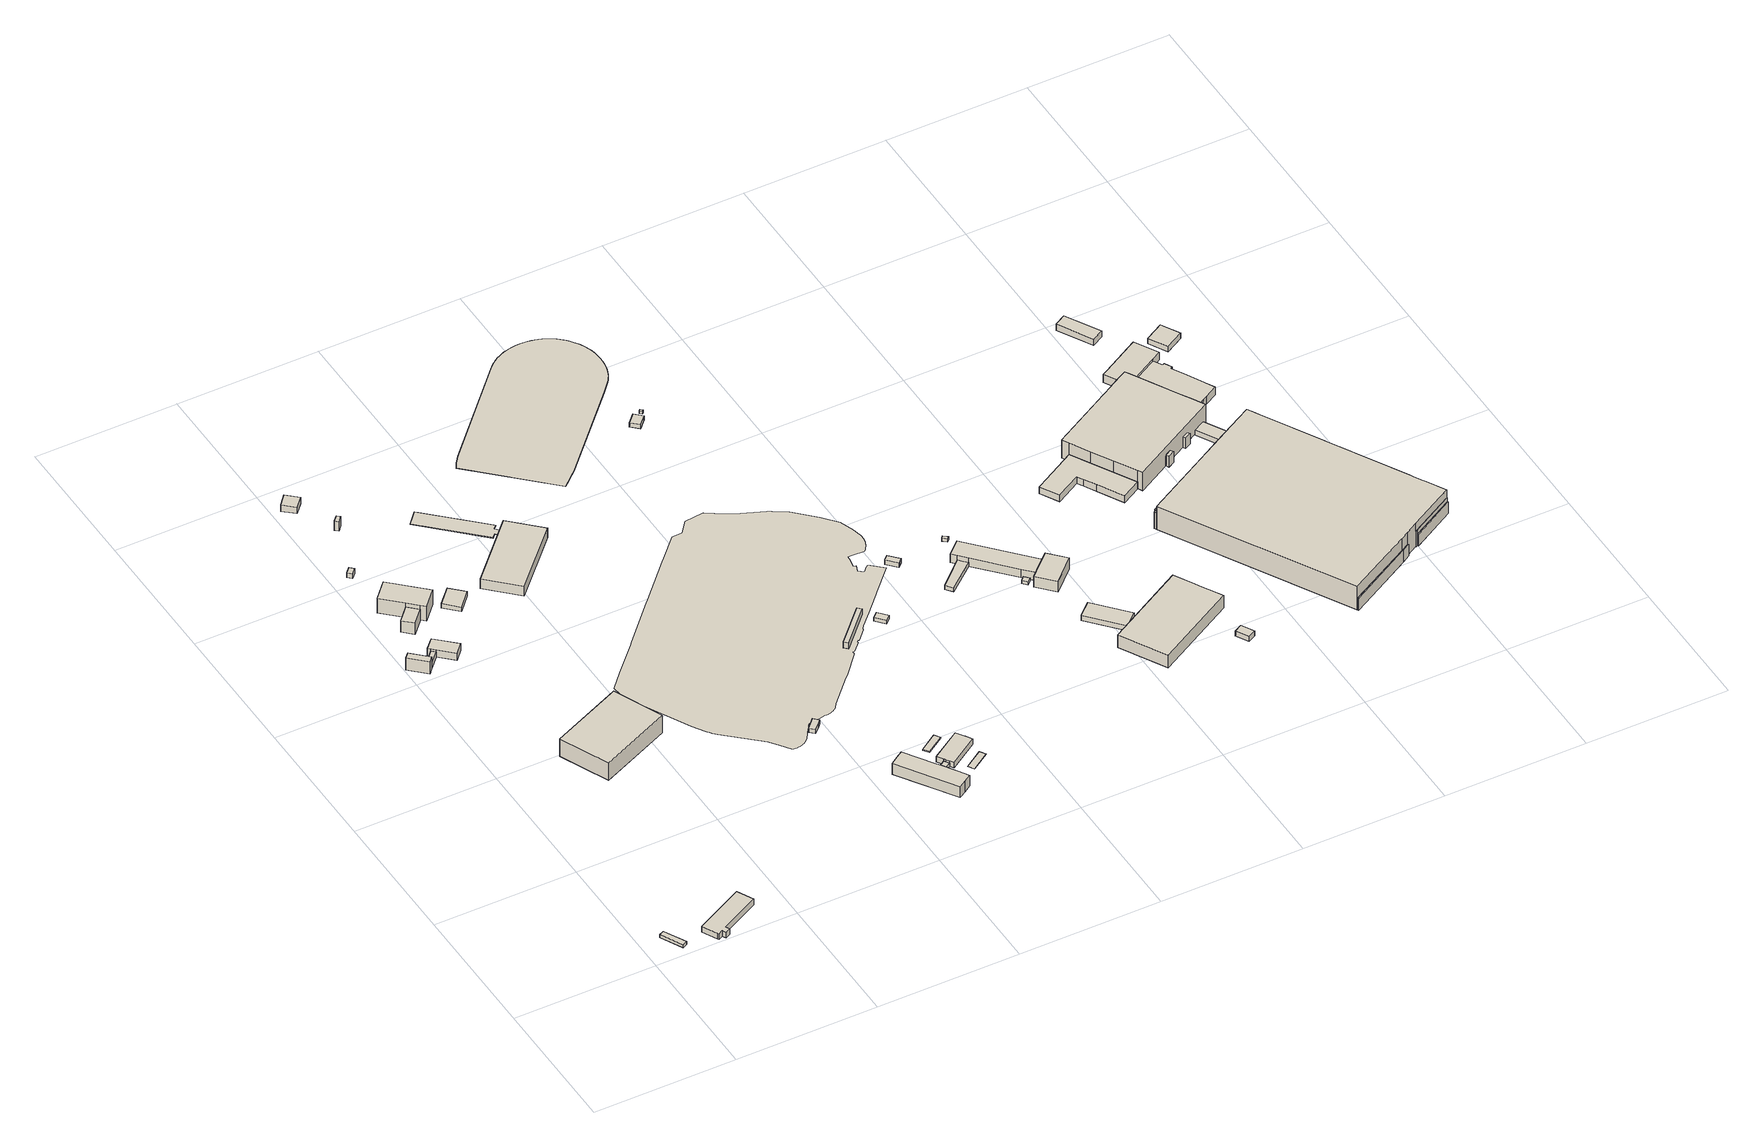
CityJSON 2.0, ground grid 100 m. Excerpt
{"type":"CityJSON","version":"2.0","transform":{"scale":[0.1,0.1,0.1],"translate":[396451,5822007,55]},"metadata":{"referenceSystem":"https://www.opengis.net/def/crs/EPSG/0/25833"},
"CityObjects":{
"building1":{"type":"Building","attributes":{"Gemeindeschluessel":"11000011","BezugspunktDach":"2200","function":"51009_1610","measuredHeight":2.39,"storeysAboveGround":0},"address":[{"country":"Germany","locality":"Berlin"}],"geometry":[{"type":"Solid","lod":"1","boundaries":[[[[0,1,2,3]],[[4,5,6,7]],[[4,7,3,2]],[[5,4,2,1]],[[6,5,1,0]],[[7,6,0,3]]]]}]},
"building2":{"type":"Building","attributes":{"Gemeindeschluessel":"11000011","BezugspunktDach":"2200","function":"31001_2020","measuredHeight":4.69,"storeysAboveGround":1},"address":[{"country":"Germany","locality":"Berlin","thoroughfareNumber":"40 (5)","thoroughfareName":"Konrad-Wolf-Straße"}],"geometry":[{"type":"Solid","lod":"1","boundaries":[[[[8,9,10,11,12,13,14,15,16]],[[17,18,19,20,21,22,23,24,25]],[[17,25,16,15]],[[18,17,15,14]],[[19,18,14,13]],[[20,19,13,12]],[[21,20,12,11]],[[22,21,11,10]],[[23,22,10,9]],[[24,23,9,8]],[[25,24,8,16]]]]}]},
"building3":{"type":"Building","attributes":{"Gemeindeschluessel":"11000011","function":"31001_3221"},"address":[{"country":"Germany","locality":"Berlin","thoroughfareNumber":"24 (2)","thoroughfareName":"Fritz-Lesch-Straße"}],"children":["building3-1","building3-2"]},
"building3-1":{"type":"BuildingPart","attributes":{"BezugspunktDach":"2200","measuredHeight":11.23,"storeysAboveGround":1},"parents":["building3"],"geometry":[{"type":"MultiSurface","lod":"1","boundaries":[[[26,27,28,29]],[[30,31,32,33]],[[30,33,29,28]],[[31,34,35,36,30,28,27]],[[32,31,27,26]],[[33,32,26,29]],[[36,35,34,31,37]]]}]},
"building3-2":{"type":"BuildingPart","attributes":{"BezugspunktDach":"2200","measuredHeight":4.61,"storeysAboveGround":1},"parents":["building3"],"geometry":[{"type":"Solid","lod":"1","boundaries":[[[[34,38,39,35]],[[40,41,31,36]],[[40,36,35,39]],[[41,40,39,38]],[[31,41,38,34]],[[36,31,34,35]]]]}]},
"building4":{"type":"Building","attributes":{"Gemeindeschluessel":"11000011","BezugspunktDach":"2200","function":"31001_3221","measuredHeight":5.55,"storeysAboveGround":1},"address":[{"country":"Germany","locality":"Berlin","thoroughfareNumber":"24 (3)","thoroughfareName":"Fritz-Lesch-Straße"}],"geometry":[{"type":"Solid","lod":"1","boundaries":[[[[42,43,44,45,46,47]],[[48,49,50,51,52,53]],[[48,53,47,46]],[[49,48,46,45]],[[50,49,45,44]],[[51,50,44,43]],[[52,51,43,42]],[[53,52,42,47]]]]}]},
"building5":{"type":"Building","attributes":{"Gemeindeschluessel":"11000011","BezugspunktDach":"2200","function":"31001_3221","measuredHeight":9.32,"storeysAboveGround":2},"address":[{"country":"Germany","locality":"Berlin","thoroughfareNumber":"24","thoroughfareName":"Fritz-Lesch-Straße"}],"geometry":[{"type":"Solid","lod":"1","boundaries":[[[[54,55,56,57]],[[58,59,60,61]],[[58,61,57,56]],[[59,58,56,55]],[[60,59,55,54]],[[61,60,54,57]]]]}]},
"building6":{"type":"Building","attributes":{"name":"Sporthalle","Gemeindeschluessel":"11000011","BezugspunktDach":"2200","function":"31001_3211","measuredHeight":14.34,"storeysAboveGround":1},"address":[{"country":"Germany","locality":"Berlin","thoroughfareNumber":"53 (4)","thoroughfareName":"Weißenseer Weg"}],"geometry":[{"type":"Solid","lod":"1","boundaries":[[[[62,63,64,65]],[[66,67,68,69]],[[66,69,65,64]],[[67,66,64,63]],[[68,67,63,62]],[[69,68,62,65]]]]}]},
"building7":{"type":"Building","attributes":{"Gemeindeschluessel":"11000011","BezugspunktDach":"2200","function":"51009_1610","measuredHeight":3.8,"storeysAboveGround":0},"address":[{"country":"Germany","locality":"Berlin"}],"geometry":[{"type":"Solid","lod":"1","boundaries":[[[[70,71,72,73]],[[74,75,76,77]],[[74,77,73,72]],[[75,74,72,71]],[[76,75,71,70]],[[77,76,70,73]]]]}]},
"building8":{"type":"Building","attributes":{"Gemeindeschluessel":"11000011","BezugspunktDach":"2200","function":"31001_3221","measuredHeight":11.97,"storeysAboveGround":2},"address":[{"country":"Germany","locality":"Berlin","thoroughfareNumber":"24 (4)","thoroughfareName":"Fritz-Lesch-Straße"}],"geometry":[{"type":"Solid","lod":"1","boundaries":[[[[78,79,80,81,82,83]],[[84,85,86,87,88,89]],[[84,89,83,82]],[[85,84,82,81]],[[86,85,81,80]],[[87,86,80,79]],[[88,87,79,78]],[[89,88,78,83]]]]}]},
"building9":{"type":"Building","attributes":{"Gemeindeschluessel":"11000011","BezugspunktDach":"2200","function":"31001_2523","measuredHeight":5.3,"storeysAboveGround":1},"address":[{"country":"Germany","locality":"Berlin","thoroughfareNumber":"29 (3)","thoroughfareName":"Fritz-Lesch-Straße"}],"geometry":[{"type":"Solid","lod":"1","boundaries":[[[[90,91,92,93]],[[94,95,96,97]],[[94,97,93,92]],[[95,94,92,91]],[[96,95,91,90]],[[97,96,90,93]]]]}]},
"building10":{"type":"Building","attributes":{"Gemeindeschluessel":"11000011","BezugspunktDach":"2200","function":"31001_3210","measuredHeight":3.59,"storeysAboveGround":1},"address":[{"country":"Germany","locality":"Berlin","thoroughfareNumber":"24 (6)","thoroughfareName":"Fritz-Lesch-Straße"}],"geometry":[{"type":"Solid","lod":"1","boundaries":[[[[98,99,100,101]],[[102,103,104,105]],[[102,105,101,100]],[[103,102,100,99]],[[104,103,99,98]],[[105,104,98,101]]]]}]},
"building11":{"type":"Building","attributes":{"Gemeindeschluessel":"11000011","BezugspunktDach":"2200","function":"31001_3020","measuredHeight":7.57,"storeysAboveGround":1},"address":[{"country":"Germany","locality":"Berlin","thoroughfareNumber":"29 (1)","thoroughfareName":"Fritz-Lesch-Straße"}],"geometry":[{"type":"Solid","lod":"1","boundaries":[[[[106,107,108,109]],[[110,111,112,113]],[[110,113,109,108]],[[111,110,108,107]],[[112,111,107,106]],[[113,112,106,109]]]]}]},
"building12":{"type":"Building","attributes":{"Gemeindeschluessel":"11000011","BezugspunktDach":"2200","function":"31001_3210","measuredHeight":0.603,"storeysAboveGround":2},"address":[{"country":"Germany","locality":"Berlin","thoroughfareNumber":"51 (5)","thoroughfareName":"Weißenseer Weg"}],"geometry":[{"type":"Solid","lod":"1","boundaries":[[[[114,115,116,117,118,119,120,121,122,123]],[[124,125,126,127,128,129,130,131,132,133]],[[124,133,123,122]],[[125,124,122,121]],[[126,125,121,120]],[[127,126,120,119]],[[128,127,119,118]],[[129,128,118,117]],[[130,129,117,116]],[[131,130,116,115]],[[132,131,115,114]],[[133,132,114,123]]]]}]},
"building13":{"type":"Building","attributes":{"name":"Sporthalle","Gemeindeschluessel":"11000011","BezugspunktDach":"2200","function":"31001_3211","measuredHeight":10.99,"storeysAboveGround":2},"address":[{"country":"Germany","locality":"Berlin","thoroughfareNumber":"24 (7)","thoroughfareName":"Fritz-Lesch-Straße"}],"geometry":[{"type":"Solid","lod":"1","boundaries":[[[[134,135,136,137]],[[138,139,140,141]],[[138,141,137,136]],[[139,138,136,135]],[[140,139,135,134]],[[141,140,134,137]]]]}]},
"building14":{"type":"Building","attributes":{"Gemeindeschluessel":"11000011","BezugspunktDach":"2200","function":"31001_2612","measuredHeight":3.3,"storeysAboveGround":1},"address":[{"country":"Germany","locality":"Berlin","thoroughfareNumber":"40 (13)","thoroughfareName":"Konrad-Wolf-Straße"}],"geometry":[{"type":"Solid","lod":"1","boundaries":[[[[142,143,144,145,146]],[[147,148,149,150,151]],[[147,151,146,145]],[[148,147,145,144]],[[149,148,144,143]],[[150,149,143,142]],[[151,150,142,146]]]]}]},
"building15":{"type":"Building","attributes":{"Gemeindeschluessel":"11000011","BezugspunktDach":"2200","function":"31001_3210","measuredHeight":10.41,"storeysAboveGround":2},"address":[{"country":"Germany","locality":"Berlin","thoroughfareNumber":"40 (10)","thoroughfareName":"Konrad-Wolf-Straße"}],"geometry":[{"type":"Solid","lod":"1","boundaries":[[[[152,153,154,155,156,157,158,159]],[[160,161,162,163,164,165,166,167]],[[160,167,159,158]],[[161,160,158,157]],[[162,161,157,156]],[[163,162,156,155]],[[164,163,155,154]],[[165,164,154,153]],[[166,165,153,152]],[[167,166,152,159]]]]}]},
"building16":{"type":"Building","attributes":{"Gemeindeschluessel":"11000011","BezugspunktDach":"2200","function":"31001_3210","measuredHeight":0.78,"storeysAboveGround":1},"address":[{"country":"Germany","locality":"Berlin","thoroughfareNumber":"40 (12)","thoroughfareName":"Konrad-Wolf-Straße"}],"geometry":[{"type":"Solid","lod":"1","boundaries":[[[[168,169,170,171]],[[172,173,174,175]],[[172,175,171,170]],[[173,172,170,169]],[[174,173,169,168]],[[175,174,168,171]]]]}]},
"building17":{"type":"Building","attributes":{"name":"Stadion","Gemeindeschluessel":"11000011","BezugspunktDach":"2200","function":"51006_1440","measuredHeight":0.055,"storeysAboveGround":0},"address":[{"country":"Germany","locality":"Berlin"}],"geometry":[{"type":"MultiSurface","lod":"1","boundaries":[[[176,177,178,179,180,181,182,183,184,185,186,187,188,189,190,191,192,193,194,195,196,197,198,199,200,201,202,203,204,205,206,207,208,209,210,211,212,213,214,215,216,217,218,219,220,221,222,223,224,225,226,227,228,229,230,231,232,233,234,235,236,237,238,239,240,241,242,243,244,245,246,247,248,249,250,251,252,253,254,255,256,257,258,259,260,261,262,263,264,265,266,267,268,269,270,271,272,273,274,275,276,277,278,279,280,281,282,283,284,285,286,287,288,289,290,291,292,293,294,295,296,297,298,299]]]}]},
"building18":{"type":"Building","attributes":{"Gemeindeschluessel":"11000011","function":"31001_3210"},"address":[{"country":"Germany","locality":"Berlin","thoroughfareNumber":"40 (19)","thoroughfareName":"Konrad-Wolf-Straße"}],"children":["building18-1","building18-2"]},
"building18-1":{"type":"BuildingPart","attributes":{"BezugspunktDach":"2200","measuredHeight":5.11,"storeysAboveGround":1},"parents":["building18"],"geometry":[{"type":"MultiSurface","lod":"1","boundaries":[[[300,301,302,303,304,305,306,307,308,309,310]],[[311,312,313,314,315,316,317,318,319,320,321]],[[311,321,310,309]],[[312,311,309,308]],[[313,312,308,307]],[[314,313,307,306]],[[315,314,306,305]],[[316,315,305,304]],[[322,323,316,304,303]],[[324,322,317,303,302]],[[319,318,302,301]],[[320,319,301,300]],[[321,320,300,310]],[[317,316,323,322]],[[318,317,322,324]]]}]},
"building18-2":{"type":"BuildingPart","attributes":{"BezugspunktDach":"2200","measuredHeight":2.88,"storeysAboveGround":1},"parents":["building18"],"geometry":[{"type":"MultiSurface","lod":"1","boundaries":[[[325,323,326,327,328]],[[320,319,316,329,330]],[[320,330,328,327]],[[319,320,327,326]],[[319,326,324,318,331]],[[329,316,323,325]],[[330,329,325,328]],[[323,316,317,322]],[[331,318,324,322,317]]]}]},
"building19":{"type":"Building","attributes":{"Gemeindeschluessel":"11000011","BezugspunktDach":"2200","function":"31001_3210","measuredHeight":0.072,"storeysAboveGround":1},"address":[{"country":"Germany","locality":"Berlin","thoroughfareNumber":"40 (11)","thoroughfareName":"Konrad-Wolf-Straße"}],"geometry":[{"type":"Solid","lod":"1","boundaries":[[[[332,333,334,335]],[[336,337,338,339]],[[336,339,335,334]],[[337,336,334,333]],[[338,337,333,332]],[[339,338,332,335]]]]}]},
"building20":{"type":"Building","attributes":{"Gemeindeschluessel":"11000011","BezugspunktDach":"2200","function":"51006_1430","measuredHeight":4.76,"storeysAboveGround":0},"address":[{"country":"Germany","locality":"Berlin"}],"geometry":[{"type":"Solid","lod":"1","boundaries":[[[[340,341,342,343]],[[344,345,346,347]],[[344,347,343,342]],[[345,344,342,341]],[[346,345,341,340]],[[347,346,340,343]]]]}]},
"building21":{"type":"Building","attributes":{"name":"Stadion","Gemeindeschluessel":"11000011","BezugspunktDach":"2200","function":"51006_1440","measuredHeight":0.191,"storeysAboveGround":0},"address":[{"country":"Germany","locality":"Berlin"}],"geometry":[{"type":"Solid","lod":"1","boundaries":[[[[348,349,350,351,352,353,354,355,356,357,358,359,360,361,362,363,364,365,366,367,368,369,370,371,372,373,374,375,376,377,378,379,380,381,382,383,384,385,386,387,388,389,390,391,392,393,394,395,396,397,398,399,400,401,402,403,404,405,406,407,408]],[[409,410,411,412,413,414,415,416,417,418,419,420,421,422,423,424,425,426,427,428,429,430,431,432,433,434,435,436,437,438,439,440,441,442,443,444,445,446,447,448,449,450,451,452,453,454,455,456,457,458,459,460,461,462,463,464,465,466,467,468,469]],[[409,469,408,407]],[[410,409,407,406]],[[411,410,406,405]],[[412,411,405,404]],[[413,412,404,403]],[[414,413,403,402]],[[415,414,402,401]],[[416,415,401,400]],[[417,416,400,399]],[[418,417,399,398]],[[419,418,398,397]],[[420,419,397,396]],[[421,420,396,395]],[[422,421,395,394]],[[423,422,394,393]],[[424,423,393,392]],[[425,424,392,391]],[[426,425,391,390]],[[427,426,390,389]],[[428,427,389,388]],[[429,428,388,387]],[[430,429,387,386]],[[431,430,386,385]],[[432,431,385,384]],[[433,432,384,383]],[[434,433,383,382]],[[435,434,382,381]],[[436,435,381,380]],[[437,436,380,379]],[[438,437,379,378]],[[439,438,378,377]],[[440,439,377,376]],[[441,440,376,375]],[[442,441,375,374]],[[443,442,374,373]],[[444,443,373,372]],[[445,444,372,371]],[[446,445,371,370]],[[447,446,370,369]],[[448,447,369,368]],[[449,448,368,367]],[[450,449,367,366]],[[451,450,366,365]],[[452,451,365,364]],[[453,452,364,363]],[[454,453,363,362]],[[455,454,362,361]],[[456,455,361,360]],[[457,456,360,359]],[[458,457,359,358]],[[459,458,358,357]],[[460,459,357,356]],[[461,460,356,355]],[[462,461,355,354]],[[463,462,354,353]],[[464,463,353,352]],[[465,464,352,351]],[[466,465,351,350]],[[467,466,350,349]],[[468,467,349,348]],[[469,468,348,408]]]]}]},
"building22":{"type":"Building","attributes":{"Gemeindeschluessel":"11000011","BezugspunktDach":"2200","function":"31001_2000","measuredHeight":3,"storeysAboveGround":1},"address":[{"country":"Germany","locality":"Berlin","thoroughfareNumber":"40 (36)","thoroughfareName":"Konrad-Wolf-Straße"}],"geometry":[{"type":"Solid","lod":"1","boundaries":[[[[470,471,472,473]],[[474,475,476,477]],[[474,477,473,472]],[[475,474,472,471]],[[476,475,471,470]],[[477,476,470,473]]]]}]},
"building23":{"type":"Building","attributes":{"Gemeindeschluessel":"11000011","BezugspunktDach":"2200","function":"31001_3210","measuredHeight":3.27,"storeysAboveGround":1},"address":[{"country":"Germany","locality":"Berlin","thoroughfareNumber":"32 (7)","thoroughfareName":"Fritz-Lesch-Straße"}],"geometry":[{"type":"Solid","lod":"1","boundaries":[[[[478,479,480,481]],[[482,483,484,485]],[[482,485,481,480]],[[483,482,480,479]],[[484,483,479,478]],[[485,484,478,481]]]]}]},
"building24":{"type":"Building","attributes":{"Gemeindeschluessel":"11000011","BezugspunktDach":"2200","function":"31001_3210","measuredHeight":1.9,"storeysAboveGround":1},"address":[{"country":"Germany","locality":"Berlin","thoroughfareNumber":"32 (8)","thoroughfareName":"Fritz-Lesch-Straße"}],"geometry":[{"type":"Solid","lod":"1","boundaries":[[[[486,487,488,489]],[[490,491,492,493]],[[490,493,489,488]],[[491,490,488,487]],[[492,491,487,486]],[[493,492,486,489]]]]}]},
"building25":{"type":"Building","attributes":{"Gemeindeschluessel":"11000011","BezugspunktDach":"2200","function":"31001_2612","measuredHeight":4.01,"storeysAboveGround":1},"address":[{"country":"Germany","locality":"Berlin","thoroughfareNumber":"40 (14)","thoroughfareName":"Konrad-Wolf-Straße"}],"geometry":[{"type":"Solid","lod":"1","boundaries":[[[[494,495,496,497,498]],[[499,500,501,502,503]],[[499,503,498,497]],[[500,499,497,496]],[[501,500,496,495]],[[502,501,495,494]],[[503,502,494,498]]]]}]},
"building26":{"type":"Building","attributes":{"Gemeindeschluessel":"11000011","BezugspunktDach":"2200","function":"31001_3210","measuredHeight":3.65,"storeysAboveGround":1},"address":[{"country":"Germany","locality":"Berlin","thoroughfareNumber":"42 (2)","thoroughfareName":"Konrad-Wolf-Straße"}],"geometry":[{"type":"Solid","lod":"1","boundaries":[[[[504,505,506,507,508]],[[509,510,511,512,513]],[[509,513,508,507]],[[510,509,507,506]],[[511,510,506,505]],[[512,511,505,504]],[[513,512,504,508]]]]}]},
"building27":{"type":"Building","attributes":{"Gemeindeschluessel":"11000011","BezugspunktDach":"2200","function":"31001_3210","measuredHeight":2.62,"storeysAboveGround":1},"address":[{"country":"Germany","locality":"Berlin","thoroughfareNumber":"40 (15)","thoroughfareName":"Konrad-Wolf-Straße"}],"geometry":[{"type":"Solid","lod":"1","boundaries":[[[[514,515,516,517]],[[518,519,520,521]],[[518,521,517,516]],[[519,518,516,515]],[[520,519,515,514]],[[521,520,514,517]]]]}]},
"building28":{"type":"Building","attributes":{"Gemeindeschluessel":"11000011","BezugspunktDach":"2200","function":"31001_2020","measuredHeight":6.81,"storeysAboveGround":2},"address":[{"country":"Germany","locality":"Berlin","thoroughfareNumber":"42 (3)","thoroughfareName":"Konrad-Wolf-Straße"}],"geometry":[{"type":"Solid","lod":"1","boundaries":[[[[522,523,524,525,526,527,528,529]],[[530,531,532,533,534,535,536,537]],[[530,537,529,528]],[[531,530,528,527]],[[532,531,527,526]],[[533,532,526,525]],[[534,533,525,524]],[[535,534,524,523]],[[536,535,523,522]],[[537,536,522,529]]]]}]},
"building29":{"type":"Building","attributes":{"Gemeindeschluessel":"11000011","BezugspunktDach":"2200","function":"31001_2143","measuredHeight":2.37,"storeysAboveGround":1},"address":[{"country":"Germany","locality":"Berlin","thoroughfareNumber":"42 (1)","thoroughfareName":"Konrad-Wolf-Straße"}],"geometry":[{"type":"Solid","lod":"1","boundaries":[[[[538,539,540,541]],[[542,543,544,545]],[[542,545,541,540]],[[543,542,540,539]],[[544,543,539,538]],[[545,544,538,541]]]]}]},
"building30":{"type":"Building","attributes":{"name":"Sporthalle","Gemeindeschluessel":"11000011","BezugspunktDach":"2200","function":"31001_3211","measuredHeight":4.76,"storeysAboveGround":1},"address":[{"country":"Germany","locality":"Berlin","thoroughfareNumber":"40 (18)","thoroughfareName":"Konrad-Wolf-Straße"}],"geometry":[{"type":"Solid","lod":"1","boundaries":[[[[546,547,548,549,550,551]],[[552,553,554,555,556,557]],[[552,557,551,550]],[[553,552,550,549]],[[554,553,549,548]],[[555,554,548,547]],[[556,555,547,546]],[[557,556,546,551]]]]}]},
"building31":{"type":"Building","attributes":{"Gemeindeschluessel":"11000011","BezugspunktDach":"2200","function":"31001_3210","measuredHeight":9.7,"storeysAboveGround":2},"address":[{"country":"Germany","locality":"Berlin","thoroughfareNumber":"42","thoroughfareName":"Konrad-Wolf-Straße"}],"geometry":[{"type":"Solid","lod":"1","boundaries":[[[[558,559,560,561,562,563]],[[533,532,564,565,566,567]],[[533,567,563,562]],[[532,533,562,561]],[[564,532,561,560]],[[565,564,560,559]],[[566,565,559,558]],[[567,566,558,563]]]]}]},
"building32":{"type":"Building","attributes":{"name":"Sporthalle","Gemeindeschluessel":"11000011","function":"31001_3211"},"address":[{"country":"Germany","locality":"Berlin","thoroughfareNumber":"40 (20)","thoroughfareName":"Konrad-Wolf-Straße"}],"children":["building32-1","building32-2"]},
"building32-1":{"type":"BuildingPart","attributes":{"BezugspunktDach":"2200","measuredHeight":11.76,"storeysAboveGround":1},"parents":["building32"],"geometry":[{"type":"MultiSurface","lod":"1","boundaries":[[[568,569,570,571,572,573]],[[574,575,576,577,578,579]],[[574,579,573,572]],[[575,574,572,571]],[[576,580,581,571,570]],[[577,576,570,569]],[[578,577,569,568]],[[579,578,568,573]],[[581,580,576,575]]]}]},
"building32-2":{"type":"BuildingPart","attributes":{"BezugspunktDach":"2200","measuredHeight":0.145,"storeysAboveGround":1},"parents":["building32"],"geometry":[{"type":"Solid","lod":"1","boundaries":[[[[580,582,583,581]],[[584,585,576,575]],[[584,575,581,583]],[[585,584,583,582]],[[576,585,582,580]],[[575,576,580,581]]]]}]},
"building33":{"type":"Building","attributes":{"Gemeindeschluessel":"11000011","BezugspunktDach":"2200","function":"31001_2500","measuredHeight":4,"storeysAboveGround":1},"address":[{"country":"Germany","locality":"Berlin","thoroughfareNumber":"40 (8)","thoroughfareName":"Konrad-Wolf-Straße"}],"geometry":[{"type":"Solid","lod":"1","boundaries":[[[[586,587,588,589]],[[590,591,592,593]],[[590,593,589,588]],[[591,590,588,587]],[[592,591,587,586]],[[593,592,586,589]]]]}]},
"building34":{"type":"Building","attributes":{"Gemeindeschluessel":"11000011","BezugspunktDach":"2200","function":"31001_3210","measuredHeight":5.58,"storeysAboveGround":1},"address":[{"country":"Germany","locality":"Berlin","thoroughfareNumber":"40 (1)","thoroughfareName":"Konrad-Wolf-Straße"}],"geometry":[{"type":"Solid","lod":"1","boundaries":[[[[594,595,596,597,598,599,600,601,602]],[[603,604,605,606,607,608,609,610,611]],[[603,611,602,601]],[[604,603,601,600]],[[605,604,600,599]],[[606,605,599,598]],[[607,606,598,597]],[[608,607,597,596]],[[609,608,596,595]],[[610,609,595,594]],[[611,610,594,602]]]]}]},
"building35":{"type":"Building","attributes":{"Gemeindeschluessel":"11000011","BezugspunktDach":"2200","function":"31001_3210","measuredHeight":4.59,"storeysAboveGround":1},"address":[{"country":"Germany","locality":"Berlin","thoroughfareNumber":"40 (7)","thoroughfareName":"Konrad-Wolf-Straße"}],"geometry":[{"type":"Solid","lod":"1","boundaries":[[[[612,613,614,615]],[[616,617,618,619]],[[616,619,615,614]],[[617,616,614,613]],[[618,617,613,612]],[[619,618,612,615]]]]}]},
"building36":{"type":"Building","attributes":{"Gemeindeschluessel":"11000011","BezugspunktDach":"2200","function":"51009_1610","measuredHeight":9.26,"storeysAboveGround":0},"address":[{"country":"Germany","locality":"Berlin"}],"geometry":[{"type":"Solid","lod":"1","boundaries":[[[[620,621,622,623]],[[624,625,626,627]],[[624,627,623,622]],[[625,624,622,621]],[[626,625,621,620]],[[627,626,620,623]]]]}]},
"building37":{"type":"Building","attributes":{"Gemeindeschluessel":"11000011","BezugspunktDach":"2200","function":"51009_1610","measuredHeight":9.51,"storeysAboveGround":0},"address":[{"country":"Germany","locality":"Berlin"}],"geometry":[{"type":"Solid","lod":"1","boundaries":[[[[628,629,630,631]],[[632,633,634,635]],[[632,635,631,630]],[[633,632,630,629]],[[634,633,629,628]],[[635,634,628,631]]]]}]},
"building38":{"type":"Building","attributes":{"name":"Eissportfhalle","Gemeindeschluessel":"11000011","BezugspunktDach":"2200","function":"31001_3210","measuredHeight":17.98,"storeysAboveGround":3},"address":[{"country":"Germany","locality":"Berlin","thoroughfareNumber":"40 (23)","thoroughfareName":"Konrad-Wolf-Straße"}],"geometry":[{"type":"Solid","lod":"1","boundaries":[[[[636,637,638,639,640,641,642,643,644,645,646,647,648,649,650,651]],[[652,653,654,655,656,657,658,659,660,661,662,663,664,665,666,667]],[[652,667,651,650]],[[653,652,650,649]],[[654,653,649,648]],[[655,654,648,647]],[[656,655,647,646]],[[657,656,646,645]],[[658,657,645,644]],[[659,658,644,643]],[[660,659,643,642]],[[661,660,642,641]],[[662,661,641,640]],[[663,662,640,639]],[[664,663,639,638]],[[665,664,638,637]],[[666,665,637,636]],[[667,666,636,651]]]]}]},
"building39":{"type":"Building","attributes":{"Gemeindeschluessel":"11000011","BezugspunktDach":"2200","function":"51009_1610","measuredHeight":8.97,"storeysAboveGround":0},"address":[{"country":"Germany","locality":"Berlin"}],"geometry":[{"type":"Solid","lod":"1","boundaries":[[[[668,669,670,671]],[[672,673,674,675]],[[672,675,671,670]],[[673,672,670,669]],[[674,673,669,668]],[[675,674,668,671]]]]}]},
"building40":{"type":"Building","attributes":{"Gemeindeschluessel":"11000011","BezugspunktDach":"2200","function":"51009_1610","measuredHeight":6.94,"storeysAboveGround":0},"address":[{"country":"Germany","locality":"Berlin"}],"geometry":[{"type":"Solid","lod":"1","boundaries":[[[[676,677,678,679,680]],[[681,682,683,684,685]],[[681,685,680,679]],[[682,681,679,678]],[[683,682,678,677]],[[684,683,677,676]],[[685,684,676,680]]]]}]},
"building41":{"type":"Building","attributes":{"name":"Sporthalle","Gemeindeschluessel":"11000011","function":"31001_3211"},"address":[{"country":"Germany","locality":"Berlin","thoroughfareNumber":"40","thoroughfareName":"Konrad-Wolf-Straße"}],"children":["building41-1","building41-2","building41-3","building41-4","building41-5"]},
"building41-1":{"type":"BuildingPart","attributes":{"BezugspunktDach":"2200","measuredHeight":25.38,"storeysAboveGround":3},"parents":["building41"],"geometry":[{"type":"MultiSurface","lod":"1","boundaries":[[[686,687,688,689,690,691,692,693,694,695,696,697,698,699,700,701,702,703,704,705,706]],[[707,708,709,710,711,712,713,714,715,716,717,718,719,720,721,722,723,724,725,726,727]],[[728,729,730,727,706,705]],[[731,728,707,705,704]],[[709,708,704,703]],[[710,709,703,702]],[[711,710,702,701]],[[712,711,701,700]],[[713,712,700,699]],[[714,713,699,698]],[[715,714,698,697]],[[716,715,697,696]],[[717,716,696,695]],[[718,717,695,694]],[[719,718,694,693]],[[720,719,693,692]],[[721,720,692,691]],[[722,721,691,690]],[[732,733,722,690,689]],[[724,723,689,688]],[[734,735,724,688,687]],[[736,734,725,687,686]],[[727,726,686,706]],[[707,737,729,728]],[[727,730,729,737]],[[708,707,728,731]],[[738,723,722,733,732]],[[725,724,735,734]],[[739,726,725,734,736]]]}]},
"building41-2":{"type":"BuildingPart","attributes":{"BezugspunktDach":"2200","measuredHeight":9.57,"storeysAboveGround":3},"parents":["building41"],"geometry":[{"type":"Solid","lod":"1","boundaries":[[[[740,741,742,743]],[[744,745,746,747]],[[745,744,742,741]],[[746,745,741,740]],[[747,746,740,743]],[[747,743,742,744]]]]}]},
"building41-3":{"type":"BuildingPart","attributes":{"BezugspunktDach":"2200","measuredHeight":12.72,"storeysAboveGround":3},"parents":["building41"],"geometry":[{"type":"MultiSurface","lod":"1","boundaries":[[[748,749,750,733,732]],[[722,744,747,751,723]],[[744,722,733,750]],[[747,743,742,744,750,749]],[[751,747,749,748]],[[723,751,748,732]],[[752,722,723,732,733]],[[744,742,743,747]]]}]},
"building41-4":{"type":"BuildingPart","attributes":{"BezugspunktDach":"2200","measuredHeight":22.28,"storeysAboveGround":3},"parents":["building41"],"geometry":[{"type":"MultiSurface","lod":"1","boundaries":[[[730,729,731,753,754,755,756,757,758,759]],[[760,761,762,684,682,763,708,737,727,764]],[[760,764,759,758]],[[761,760,758,757]],[[762,761,757,756]],[[684,762,756,755]],[[682,684,755,754]],[[763,682,754,753]],[[708,763,753,731]],[[708,707,737]],[[764,727,730,759]],[[737,707,728,729]],[[731,728,707,708]],[[765,727,737,729,730]]]}]},
"building41-5":{"type":"BuildingPart","attributes":{"BezugspunktDach":"2200","measuredHeight":9.61,"storeysAboveGround":3},"parents":["building41"],"geometry":[{"type":"MultiSurface","lod":"1","boundaries":[[[766,767,768,735,736]],[[724,769,770,771,726]],[[769,724,735,768]],[[770,769,768,767]],[[771,770,767,766]],[[726,771,766,736]],[[724,725,734,735]],[[726,736,734,725]]]}]},
"building42":{"type":"Building","attributes":{"Gemeindeschluessel":"11000011","BezugspunktDach":"2200","function":"51009_1610","measuredHeight":9.4,"storeysAboveGround":0},"address":[{"country":"Germany","locality":"Berlin"}],"geometry":[{"type":"Solid","lod":"1","boundaries":[[[[772,773,774,775]],[[776,777,778,779]],[[776,779,775,774]],[[777,776,774,773]],[[778,777,773,772]],[[779,778,772,775]]]]}]},
"building43":{"type":"Building","attributes":{"Gemeindeschluessel":"11000011","BezugspunktDach":"2200","function":"51009_1610","measuredHeight":3.67,"storeysAboveGround":0},"address":[{"country":"Germany","locality":"Berlin"}],"geometry":[{"type":"Solid","lod":"1","boundaries":[[[[780,781,782,783]],[[784,785,786,787]],[[784,787,783,782]],[[785,784,782,781]],[[786,785,781,780]],[[787,786,780,783]]]]}]},
"building44":{"type":"Building","attributes":{"Gemeindeschluessel":"11000011","BezugspunktDach":"2200","function":"31001_2523","measuredHeight":3.94,"storeysAboveGround":1},"address":[{"country":"Germany","locality":"Berlin","thoroughfareNumber":"40 (32)","thoroughfareName":"Konrad-Wolf-Straße"}],"geometry":[{"type":"Solid","lod":"1","boundaries":[[[[788,789,790,791]],[[792,793,794,795]],[[792,795,791,790]],[[793,792,790,789]],[[794,793,789,788]],[[795,794,788,791]]]]}]},
"building45":{"type":"Building","attributes":{"Gemeindeschluessel":"11000011","BezugspunktDach":"2200","function":"31001_3210","measuredHeight":6.45,"storeysAboveGround":1},"address":[{"country":"Germany","locality":"Berlin","thoroughfareNumber":"40 (24)","thoroughfareName":"Konrad-Wolf-Straße"}],"geometry":[{"type":"Solid","lod":"1","boundaries":[[[[796,797,798,799,800,801,802]],[[803,804,805,806,807,808,809]],[[803,809,802,801]],[[804,803,801,800]],[[805,804,800,799]],[[806,805,799,798]],[[807,806,798,797]],[[808,807,797,796]],[[809,808,796,802]]]]}]},
"building46":{"type":"Building","attributes":{"Gemeindeschluessel":"11000011","BezugspunktDach":"2200","function":"31001_2523","measuredHeight":5.08,"storeysAboveGround":1},"address":[{"country":"Germany","locality":"Berlin","thoroughfareNumber":"40 (26)","thoroughfareName":"Konrad-Wolf-Straße"}],"geometry":[{"type":"Solid","lod":"1","boundaries":[[[[810,811,812,813,814]],[[815,816,817,818,819]],[[815,819,814,813]],[[816,815,813,812]],[[817,816,812,811]],[[818,817,811,810]],[[819,818,810,814]]]]}]},
"building47":{"type":"Building","attributes":{"Gemeindeschluessel":"11000011","BezugspunktDach":"2200","function":"31001_2081","measuredHeight":6.26,"storeysAboveGround":1},"address":[{"country":"Germany","locality":"Berlin","thoroughfareNumber":"40 (34)","thoroughfareName":"Konrad-Wolf-Straße"}],"geometry":[{"type":"Solid","lod":"1","boundaries":[[[[820,821,822,823,824,825,826,827,828,829,830,831,832]],[[833,834,835,836,837,838,839,840,841,842,843,844,845]],[[833,845,832,831]],[[834,833,831,830]],[[835,834,830,829]],[[836,835,829,828]],[[837,836,828,827]],[[838,837,827,826]],[[839,838,826,825]],[[840,839,825,824]],[[841,840,824,823]],[[842,841,823,822]],[[843,842,822,821]],[[844,843,821,820]],[[845,844,820,832]]]]}]},
"building48":{"type":"Building","attributes":{"Gemeindeschluessel":"11000011","BezugspunktDach":"2200","function":"31001_3210","measuredHeight":5.1,"storeysAboveGround":1},"address":[{"country":"Germany","locality":"Berlin","thoroughfareNumber":"40 (25)","thoroughfareName":"Konrad-Wolf-Straße"}],"geometry":[{"type":"Solid","lod":"1","boundaries":[[[[846,847,848,849,850]],[[851,852,853,854,855]],[[851,855,850,849]],[[852,851,849,848]],[[853,852,848,847]],[[854,853,847,846]],[[855,854,846,850]]]]}]}
},
"vertices":[
[225,54,40],[258,71,40],[179,224,40],[146,207,40],[179,224,16],[258,71,16],[225,54,16],[146,207,16],
[448,19,64],[453,11,64],[486,28,64],[499,3,64],[533,20,64],[519,46,64],[798,188,64],[740,301,64],[395,124,64],[740,301,17],[798,188,17],[519,46,17],[533,20,17],[499,3,17],[486,28,17],[453,11,17],[448,19,17],[395,124,17],
[117,3031,121],[149,3066,121],[37,3171,121],[4,3136,121],[37,3171,22],[149,3066,22],[117,3031,22],[4,3136,22],[149,3066,69],[124,3090,69],[124,3090,22],[137,3078,22],
[224,3145,69],[199,3169,69],[199,3169,22],[224,3145,22],
[199,3169,84],[224,3145,84],[320,3055,84],[385,3124,84],[248,3253,84],[183,3184,84],[248,3253,28],[385,3124,28],[320,3055,28],[224,3145,28],[199,3169,28],[183,3184,28],
[222,3407,105],[312,3502,105],[245,3566,105],[155,3470,105],[245,3566,12],[312,3502,12],[222,3407,12],[155,3470,12],
[588,1634,162],[1093,1858,162],[943,2200,162],[437,1976,162],[943,2200,19],[1093,1858,19],[588,1634,19],[437,1976,19],
[138,4038,60],[173,4075,60],[146,4102,60],[110,4065,60],[146,4102,22],[173,4075,22],[138,4038,22],[110,4065,22],
[245,3566,139],[312,3502,139],[342,3474,139],[450,3588,139],[220,3805,139],[113,3690,139],[220,3805,19],[450,3588,19],[342,3474,19],[312,3502,19],[245,3566,19],[113,3690,19],
[139,4736,71],[202,4806,71],[123,4876,71],[61,4804,71],[123,4876,18],[202,4806,18],[139,4736,18],[61,4804,18],
[567,3434,65],[668,3545,65],[575,3634,65],[474,3525,65],[575,3634,29],[668,3545,29],[567,3434,29],[474,3525,29],
[289,4476,86],[322,4514,86],[301,4533,86],[266,4498,86],[301,4533,10],[322,4514,10],[289,4476,10],[266,4498,10],
[1075,3942,28],[1099,3968,28],[1126,3942,28],[1156,3974,28],[1120,4008,28],[1144,4034,28],[1134,4043,28],[786,4371,28],[769,4388,28],[691,4303,28],[769,4388,22],[786,4371,22],[1134,4043,22],[1144,4034,22],[1120,4008,22],[1156,3974,22],[1126,3942,22],[1099,3968,22],[1075,3942,22],[691,4303,22],
[976,3377,101],[1367,3782,101],[1165,3977,101],[775,3572,101],[1165,3977,24],[1367,3782,24],[976,3377,24],[775,3572,24],
[1913,1390,50],[1957,1435,50],[1978,1456,50],[1944,1490,50],[1879,1423,50],[1944,1490,17],[1978,1456,17],[1957,1435,17],[1913,1390,17],[1879,1423,17],
[2400,446,92],[2452,480,92],[2505,514,92],[2400,675,92],[2378,708,92],[2246,911,92],[2193,877,92],[2141,842,92],[2193,877,6],[2246,911,6],[2378,708,6],[2400,675,6],[2505,514,6],[2452,480,6],[2400,446,6],[2141,842,6],
[2435,895,23],[2560,978,23],[2534,1018,23],[2408,934,23],[2534,1018,15],[2560,978,15],[2435,895,15],[2408,934,15],
[1057,2247,10],[1107,2162,10],[1283,1828,10],[1305,1796,10],[1344,1739,10],[1352,1727,10],[1362,1712,10],[1388,1686,10],[1622,1471,10],[1672,1410,10],[1698,1372,10],[1715,1344,10],[1727,1341,10],[1739,1339,10],[1751,1338,10],[1763,1339,10],[1775,1341,10],[1786,1344,10],[1797,1348,10],[1808,1353,10],[1818,1359,10],[1828,1366,10],[1837,1375,10],[1845,1384,10],[1852,1395,10],[1859,1406,10],[1866,1416,10],[1877,1433,10],[1888,1450,10],[1900,1466,10],[1904,1473,10],[1908,1480,10],[1914,1487,10],[1920,1492,10],[1927,1497,10],[1935,1501,10],[1943,1504,10],[1951,1506,10],[1960,1508,10],[1969,1508,10],[1977,1507,10],[1986,1505,10],[2048,1518,10],[2059,1517,10],[2070,1517,10],[2081,1518,10],[2091,1521,10],[2102,1525,10],[2112,1530,10],[2121,1535,10],[2130,1542,10],[2138,1550,10],[2145,1558,10],[2151,1567,10],[2156,1577,10],[2330,1757,10],[2348,1774,10],[2487,1927,10],[2489,1938,10],[2483,1943,10],[2491,1952,10],[2496,1947,10],[2503,1950,10],[2560,2008,10],[2556,2015,10],[2571,2028,10],[2576,2023,10],[2642,2093,10],[2647,2108,10],[2663,2127,10],[2726,2192,10],[2733,2200,10],[2870,2342,10],[2889,2361,10],[3050,2528,10],[2975,2596,10],[2960,2604,10],[2937,2585,10],[2933,2581,10],[2915,2560,10],[2880,2590,10],[2898,2636,10],[2879,2642,10],[2884,2660,10],[2888,2679,10],[2891,2697,10],[2893,2715,10],[2895,2734,10],[2932,2732,10],[3008,2730,10],[3019,2740,10],[3028,2751,10],[3036,2763,10],[3043,2775,10],[3049,2788,10],[3054,2802,10],[3058,2816,10],[3061,2830,10],[3062,2844,10],[3062,2859,10],[3061,2873,10],[3059,2887,10],[3056,2901,10],[3047,2938,10],[3010,3034,10],[2924,3140,10],[2785,3273,10],[2695,3333,10],[2671,3347,10],[2482,3427,10],[2440,3449,10],[2377,3491,10],[2322,3528,10],[2186,3512,10],[2118,3427,10],[2044,3425,10],[1903,3276,10],[1878,3250,10],[1627,2986,10],[1603,2962,10],[1351,2696,10],[1327,2672,10],[1143,2479,10],[1042,2372,10],
[2462,762,52],[2462,763,52],[2463,762,52],[2471,749,52],[2484,730,52],[2501,704,52],[2709,840,52],[2680,885,52],[2671,898,52],[2642,943,52],[2433,806,52],[2642,943,8],[2671,898,8],[2680,885,8],[2709,840,8],[2501,704,8],[2484,730,8],[2471,749,8],[2463,762,8],[2462,763,8],[2462,762,8],[2433,806,8],[2471,749,37],[2484,730,37],[2463,762,37],
[2400,675,37],[2462,763,37],[2462,762,37],[2378,708,37],[2400,675,8],[2378,708,8],[2467,755,8],
[2603,627,15],[2733,711,15],[2706,753,15],[2575,668,15],[2706,753,14],[2733,711,14],[2603,627,14],[2575,668,14],
[2473,1972,71],[2701,2208,71],[2675,2233,71],[2447,1997,71],[2675,2233,24],[2701,2208,24],[2473,1972,24],[2447,1997,24],
[1698,4142,25],[1730,4168,25],[1761,4196,25],[1792,4224,25],[1822,4252,25],[2331,4786,25],[2399,4859,25],[2411,4878,25],[2423,4898,25],[2433,4918,25],[2442,4939,25],[2450,4961,25],[2456,4983,25],[2461,5005,25],[2464,5028,25],[2467,5050,25],[2467,5073,25],[2466,5096,25],[2464,5119,25],[2461,5141,25],[2456,5164,25],[2449,5186,25],[2441,5207,25],[2432,5228,25],[2422,5248,25],[2410,5268,25],[2397,5287,25],[2383,5305,25],[2368,5322,25],[2339,5349,25],[2321,5363,25],[2303,5375,25],[2284,5387,25],[2264,5398,25],[2243,5407,25],[2222,5415,25],[2201,5422,25],[2179,5427,25],[2157,5432,25],[2135,5434,25],[2112,5436,25],[2090,5436,25],[2067,5434,25],[2045,5432,25],[2023,5428,25],[2001,5422,25],[1979,5416,25],[1958,5408,25],[1938,5398,25],[1918,5388,25],[1899,5376,25],[1880,5363,25],[1863,5349,25],[1846,5334,25],[1830,5318,25],[1255,4708,25],[1242,4691,25],[1230,4674,25],[1217,4656,25],[1206,4638,25],[1195,4619,25],[1206,4638,24],[1217,4656,24],[1230,4674,24],[1242,4691,24],[1255,4708,24],[1830,5318,24],[1846,5334,24],[1863,5349,24],[1880,5363,24],[1899,5376,24],[1918,5388,24],[1938,5398,24],[1958,5408,24],[1979,5416,24],[2001,5422,24],[2023,5428,24],[2045,5432,24],[2067,5434,24],[2090,5436,24],[2112,5436,24],[2135,5434,24],[2157,5432,24],[2179,5427,24],[2201,5422,24],[2222,5415,24],[2243,5407,24],[2264,5398,24],[2284,5387,24],[2303,5375,24],[2321,5363,24],[2339,5349,24],[2368,5322,24],[2383,5305,24],[2397,5287,24],[2410,5268,24],[2422,5248,24],[2432,5228,24],[2441,5207,24],[2449,5186,24],[2456,5164,24],[2461,5141,24],[2464,5119,24],[2466,5096,24],[2467,5073,24],[2467,5050,24],[2464,5028,24],[2461,5005,24],[2456,4983,24],[2450,4961,24],[2442,4939,24],[2433,4918,24],[2423,4898,24],[2411,4878,24],[2399,4859,24],[2331,4786,24],[1822,4252,24],[1792,4224,24],[1761,4196,24],[1730,4168,24],[1698,4142,24],[1195,4619,24],
[2790,2064,48],[2828,2097,48],[2773,2160,48],[2735,2127,48],[2773,2160,18],[2828,2097,18],[2790,2064,18],[2735,2127,18],
[2360,4380,61],[2419,4442,61],[2368,4490,61],[2309,4429,61],[2368,4490,28],[2419,4442,28],[2360,4380,28],[2309,4429,28],
[2439,4493,47],[2450,4504,47],[2433,4520,47],[2422,4508,47],[2433,4520,28],[2450,4504,28],[2439,4493,28],[2422,4508,28],
[3116,2484,56],[3131,2498,56],[3147,2513,56],[3083,2582,56],[3052,2553,56],[3083,2582,19],[3147,2513,19],[3131,2498,19],[3116,2484,19],[3052,2553,19],
[3296,2120,54],[3491,2281,54],[3466,2308,54],[3442,2335,54],[3259,2166,54],[3442,2335,21],[3466,2308,21],[3491,2281,21],[3296,2120,21],[3259,2166,21],
[3490,2539,50],[3504,2555,50],[3474,2580,50],[3461,2564,50],[3474,2580,24],[3504,2555,24],[3490,2539,24],[3461,2564,24],
[3442,2335,90],[3491,2281,90],[3723,2031,90],[3791,1958,90],[3886,2046,90],[3864,2069,90],[3506,2456,90],[3411,2368,90],[3506,2456,22],[3864,2069,22],[3886,2046,22],[3791,1958,22],[3723,2031,22],[3491,2281,22],[3442,2335,22],[3411,2368,22],
[3726,1949,47],[3754,1975,47],[3723,2008,47],[3695,1981,47],[3723,2008,23],[3754,1975,23],[3726,1949,23],[3695,1981,23],
[4048,1277,63],[4095,1321,63],[4142,1365,63],[3942,1589,63],[3894,1546,63],[3846,1503,63],[3894,1546,23],[3942,1589,23],[4142,1365,23],[4095,1321,23],[4048,1277,23],[3846,1503,23],
[3852,1802,111],[4020,1958,111],[3912,2070,111],[3886,2046,111],[3791,1958,111],[3746,1916,111],[3912,2070,22],[4020,1958,22],[3852,1802,22],[3746,1916,22],
[4097,856,123],[4668,1175,123],[4591,1312,123],[4566,1357,123],[4489,1494,123],[3919,1175,123],[4489,1494,22],[4566,1357,22],[4591,1312,22],[4668,1175,22],[4097,856,22],[3919,1175,22],[4591,1312,24],[4566,1357,24],
[4666,1354,24],[4641,1399,24],[4641,1399,22],[4666,1354,22],
[4651,828,60],[4706,858,60],[4658,945,60],[4603,914,60],[4658,945,20],[4706,858,20],[4651,828,20],[4603,914,20],
[4272,2525,83],[4446,2621,83],[4471,2579,83],[4517,2497,83],[4615,2321,83],[4746,2394,83],[4505,2824,83],[4212,2660,83],[4199,2653,83],[4212,2660,27],[4505,2824,27],[4746,2394,27],[4615,2321,27],[4517,2497,27],[4471,2579,27],[4446,2621,27],[4272,2525,27],[4199,2653,27],
[4750,2075,75],[4872,2145,75],[4841,2201,75],[4718,2130,75],[4841,2201,29],[4872,2145,29],[4750,2075,29],[4718,2130,29],
[4711,3000,119],[4763,3030,119],[4753,3048,119],[4700,3018,119],[4753,3048,32],[4763,3030,32],[4711,3000,32],[4700,3018,32],
[5012,2471,118],[5059,2498,118],[5047,2519,118],[5002,2494,118],[5047,2519,31],[5059,2498,31],[5012,2471,31],[5002,2494,31],
[4505,2824,179],[4581,2687,179],[4662,2544,179],[4746,2394,179],[4764,2360,179],[5412,2723,179],[5366,2806,179],[5309,2906,179],[5229,3050,179],[5143,3204,179],[5127,3233,179],[5054,3193,179],[4932,3124,179],[4890,3101,179],[4865,3087,179],[4479,2871,179],[4865,3087,31],[4890,3101,31],[4932,3124,31],[5054,3193,31],[5127,3233,31],[5143,3204,31],[5229,3050,31],[5309,2906,31],[5366,2806,31],[5412,2723,31],[4764,2360,31],[4746,2394,31],[4662,2544,31],[4581,2687,31],[4505,2824,31],[4479,2871,31],
[4890,3101,120],[4932,3124,120],[4919,3149,120],[4877,3125,120],[4919,3149,30],[4932,3124,30],[4890,3101,30],[4877,3125,30],
[5177,2315,82],[5219,2339,82],[5261,2362,82],[5251,2379,82],[5167,2332,82],[5251,2379,31],[5261,2362,31],[5219,2339,31],[5177,2315,31],[5167,2332,31],
[5369,747,221],[5829,1005,221],[5885,1036,221],[5970,1084,221],[6289,1263,221],[6216,1393,221],[6205,1413,221],[6170,1475,221],[6156,1500,221],[5954,1861,221],[5942,1883,221],[5868,2014,221],[5858,2033,221],[5633,2435,221],[5615,2467,221],[5586,2519,221],[5508,2476,221],[5427,2431,221],[5275,2346,221],[5124,2262,221],[4662,2004,221],[5124,2262,31],[5275,2346,31],[5427,2431,31],[5508,2476,31],[5586,2519,31],[5615,2467,31],[5633,2435,31],[5858,2033,31],[5868,2014,31],[5942,1883,31],[5954,1861,31],[6156,1500,31],[6170,1475,31],[6205,1413,31],[6216,1393,31],[6289,1263,31],[5970,1084,31],[5885,1036,31],[5829,1005,31],[5369,747,31],[4662,2004,31],[5124,2262,166],[4969,2175,166],[4662,2004,166],[5275,2346,166],[5970,1084,158],[6289,1263,158],[5829,1005,127],[5885,1036,127],[5369,747,127],[4969,2175,31],[5970,1084,126],[5369,747,79],
[5989,1082,126],[6294,1254,126],[6291,1259,126],[5986,1088,126],[6291,1259,31],[6294,1254,31],[5989,1082,31],[5986,1088,31],
[5972,1080,158],[5986,1088,158],[6291,1259,158],[5972,1080,31],[6289,1263,137],
[5265,2365,166],[5261,2362,166],[5177,2315,166],[4958,2193,166],[4872,2145,166],[4750,2075,166],[4653,2021,166],[4750,2075,31],[4872,2145,31],[4958,2193,31],[5265,2365,31],[4653,2021,31],[4662,2004,139],
[5374,738,127],[5835,997,127],[5890,1029,127],[5890,1029,31],[5835,997,31],[5374,738,31],
[5185,2570,119],[5230,2595,119],[5218,2615,119],[5174,2590,119],[5218,2615,33],[5230,2595,33],[5185,2570,33],[5174,2590,33],
[5060,3196,68],[5104,3220,68],[5090,3245,68],[5044,3217,68],[5090,3245,31],[5104,3220,31],[5060,3196,31],[5044,3217,31],
[5427,2431,68],[5508,2476,68],[5379,2705,68],[5298,2660,68],[5379,2705,28],[5508,2476,28],[5427,2431,28],[5298,2660,28],
[5127,3233,86],[5143,3204,86],[5385,3339,86],[5454,3378,86],[5362,3541,86],[5088,3387,86],[5052,3367,86],[5088,3387,22],[5362,3541,22],[5454,3378,22],[5385,3339,22],[5143,3204,22],[5127,3233,22],[5052,3367,22],
[5168,3692,76],[5248,3736,76],[5187,3844,76],[5115,3972,76],[5035,3929,76],[5115,3972,25],[5187,3844,25],[5248,3736,25],[5168,3692,25],[5035,3929,25],
[5366,2806,76],[5477,2868,76],[5512,2888,76],[5600,2937,76],[5562,3010,76],[5504,3122,76],[5482,3161,76],[5447,3224,76],[5461,3232,76],[5433,3282,76],[5421,3275,76],[5385,3339,76],[5143,3204,76],[5385,3339,13],[5421,3275,13],[5433,3282,13],[5461,3232,13],[5447,3224,13],[5482,3161,13],[5504,3122,13],[5562,3010,13],[5600,2937,13],[5512,2888,13],[5477,2868,13],[5366,2806,13],[5143,3204,13],
[5539,3420,65],[5667,3491,65],[5596,3619,65],[5532,3583,65],[5468,3548,65],[5532,3583,21],[5596,3619,21],[5667,3491,21],[5539,3420,21],[5468,3548,21]
]}
